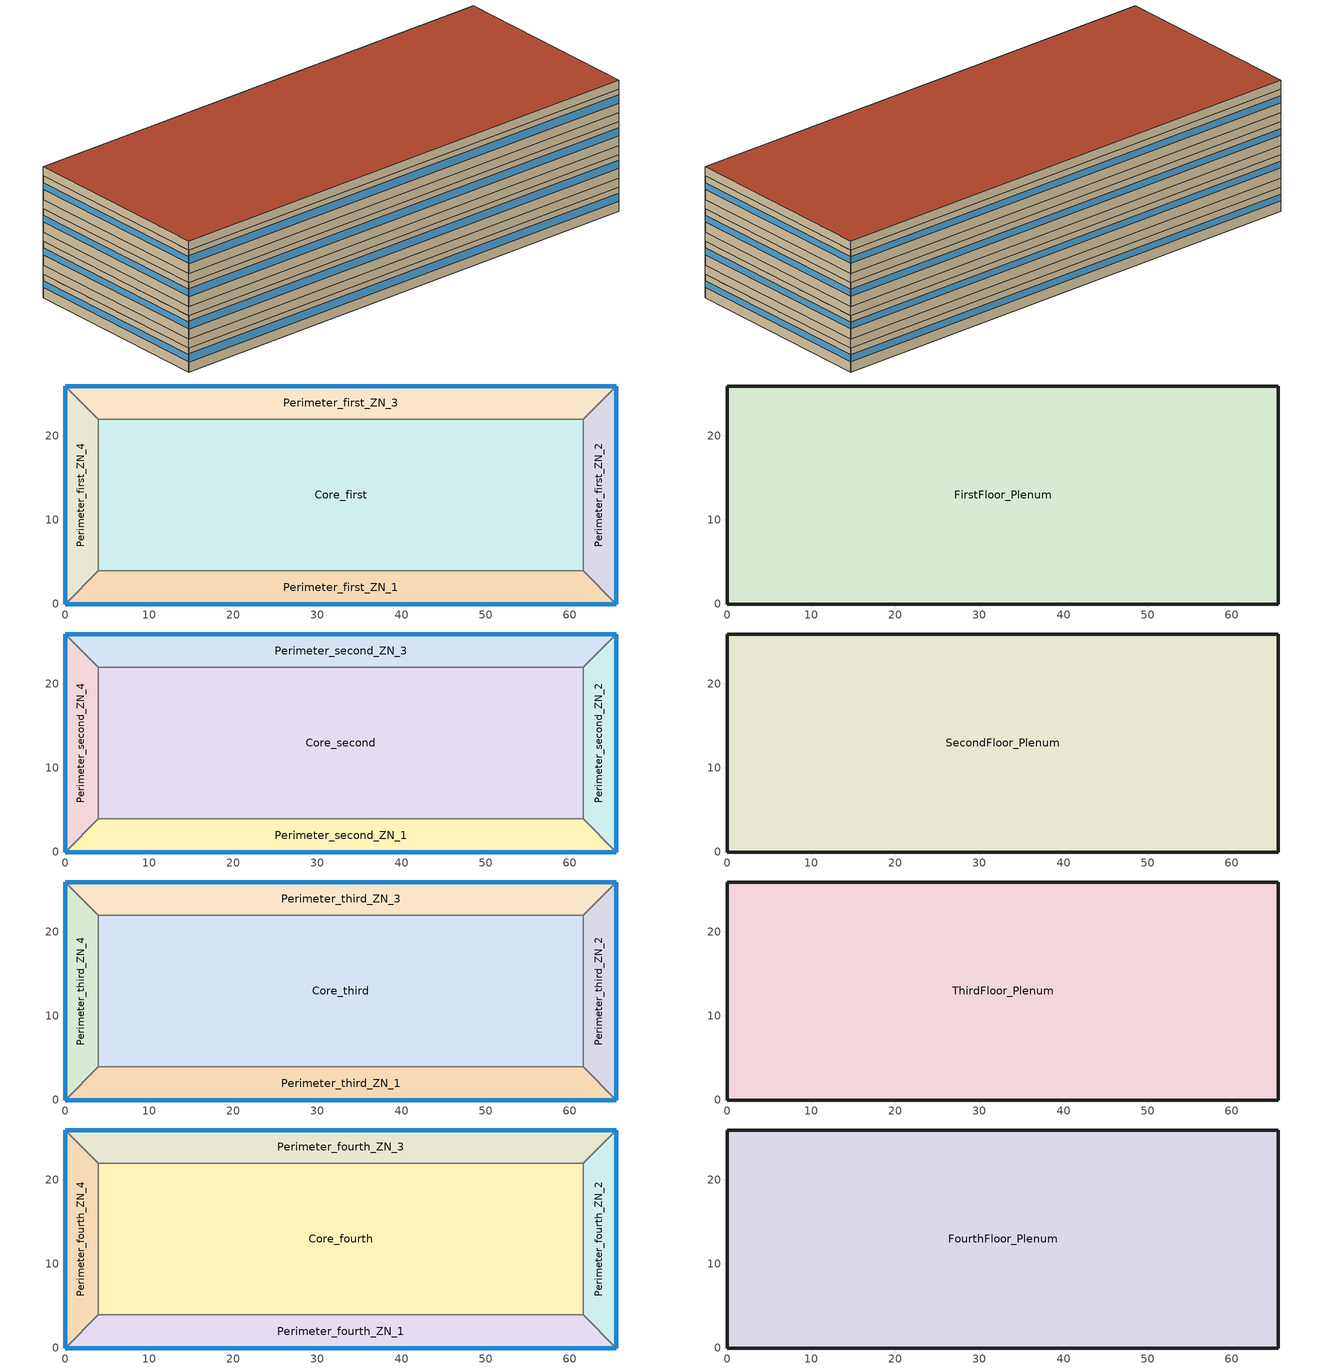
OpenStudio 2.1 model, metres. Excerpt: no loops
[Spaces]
Core_first
 floor ground: 61.57,21.95 61.57,3.96 3.96,3.96 3.96,21.95 z0
 wall to Perimeter_first_ZN_2: 61.57,3.96 61.57,21.95 z0:3.05
 wall to Perimeter_first_ZN_4: 3.96,21.95 3.96,3.96 z0:3.05
 wall to Perimeter_first_ZN_1: 3.96,3.96 61.57,3.96 z0:3.05
 wall to Perimeter_first_ZN_3: 61.57,21.95 3.96,21.95 z0:3.05
Perimeter_first_ZN_4
 floor ground: 0,25.91 3.96,21.95 3.96,3.96 0,0 z0
 wall outside: 0,25.91 0,0 z0:3.05
 wall to Perimeter_first_ZN_1: 0,0 3.96,3.96 z0:3.05
 wall to Perimeter_first_ZN_3: 3.96,21.95 0,25.91 z0:3.05
 window (Window U-0.520581734 and Window SHGC 0.487): 0,25.91 0,0 z1.34:2.19
Perimeter_first_ZN_1
 floor ground: 61.57,3.96 65.53,0 0,0 3.96,3.96 z0
 wall outside: 0,0 65.53,0 z0:3.05
 wall to Perimeter_first_ZN_2: 65.53,0 61.57,3.96 z0:3.05
 window (Window U-0.520581734 and Window SHGC 0.487): 0,0 65.53,0 z1.28:2.32
Perimeter_first_ZN_2
 floor ground: 65.53,25.91 65.53,0 61.57,3.96 61.57,21.95 z0
 wall outside: 65.53,0 65.53,25.91 z0:3.05
 wall to Perimeter_first_ZN_3: 65.53,25.91 61.57,21.95 z0:3.05
 window (Window U-0.520581734 and Window SHGC 0.487): 65.53,0 65.53,25.91 z1.34:2.19
Perimeter_first_ZN_3
 floor ground: 65.53,25.91 61.57,21.95 3.96,21.95 0,25.91 z0
 wall outside: 65.53,25.91 0,25.91 z0:3.05
 window (Window U-0.520581734 and Window SHGC 0.487): 65.53,25.91 0,25.91 z1.34:2.19
FirstFloor_Plenum
 floor to Perimeter_first_ZN_1: 61.57,3.96 65.53,0 0,0 3.96,3.96 z3.05
 floor to Perimeter_first_ZN_2: 65.53,25.91 65.53,0 61.57,3.96 61.57,21.95 z3.05
 floor to Perimeter_first_ZN_3: 65.53,25.91 61.57,21.95 3.96,21.95 0,25.91 z3.05
 floor to Perimeter_first_ZN_4: 0,25.91 3.96,21.95 3.96,3.96 0,0 z3.05
 floor to Core_first: 61.57,21.95 61.57,3.96 3.96,3.96 3.96,21.95 z3.05
 wall outside: 65.53,0 65.53,25.91 0,25.91 0,0 65.53,0 z3.05:4.21
Perimeter_second_ZN_3
 floor to FirstFloor_Plenum: 65.53,25.91 61.57,21.95 3.96,21.95 0,25.91 z4.21
 wall outside: 65.53,25.91 0,25.91 z4.21:7.25
 wall to Perimeter_second_ZN_2: 61.57,21.95 65.53,25.91 z4.21:7.25
 wall to Perimeter_second_ZN_4: 0,25.91 3.96,21.95 z4.21:7.25
 wall to Core_second: 3.96,21.95 61.57,21.95 z4.21:7.25
 window (Window U-0.520581734 and Window SHGC 0.487): 65.53,25.91 0,25.91 z5.55:6.4
Perimeter_second_ZN_4
 floor to FirstFloor_Plenum: 0,25.91 3.96,21.95 3.96,3.96 0,0 z4.21
 wall outside: 0,25.91 0,0 z4.21:7.25
 wall to Core_second: 3.96,3.96 3.96,21.95 z4.21:7.25
 wall to Perimeter_second_ZN_1: 0,0 3.96,3.96 z4.21:7.25
 window (Window U-0.520581734 and Window SHGC 0.487): 0,25.91 0,0 z5.55:6.4
Core_second
 floor to FirstFloor_Plenum: 61.57,21.95 61.57,3.96 3.96,3.96 3.96,21.95 z4.21
 wall to Perimeter_second_ZN_2: 61.57,3.96 61.57,21.95 z4.21:7.25
 wall to Perimeter_second_ZN_1: 3.96,3.96 61.57,3.96 z4.21:7.25
Perimeter_second_ZN_1
 floor to FirstFloor_Plenum: 61.57,3.96 65.53,0 0,0 3.96,3.96 z4.21
 wall outside: 0,0 65.53,0 z4.21:7.25
 wall to Perimeter_second_ZN_2: 65.53,0 61.57,3.96 z4.21:7.25
 window (Window U-0.520581734 and Window SHGC 0.487): 0,0 65.53,0 z5.49:6.52
Perimeter_second_ZN_2
 floor to FirstFloor_Plenum: 65.53,25.91 65.53,0 61.57,3.96 61.57,21.95 z4.21
 wall outside: 65.53,0 65.53,25.91 z4.21:7.25
 window (Window U-0.520581734 and Window SHGC 0.487): 65.53,0 65.53,25.91 z5.55:6.4
SecondFloor_Plenum
 floor to Perimeter_second_ZN_1: 61.57,3.96 65.53,0 0,0 3.96,3.96 z7.25
 floor to Perimeter_second_ZN_2: 65.53,25.91 65.53,0 61.57,3.96 61.57,21.95 z7.25
 floor to Perimeter_second_ZN_3: 65.53,25.91 61.57,21.95 3.96,21.95 0,25.91 z7.25
 floor to Perimeter_second_ZN_4: 0,25.91 3.96,21.95 3.96,3.96 0,0 z7.25
 floor to Core_second: 61.57,21.95 61.57,3.96 3.96,3.96 3.96,21.95 z7.25
 wall outside: 65.53,0 65.53,25.91 0,25.91 0,0 65.53,0 z7.25:8.41
Perimeter_third_ZN_1
 floor to SecondFloor_Plenum: 61.57,3.96 65.53,0 0,0 3.96,3.96 z8.41
 wall outside: 0,0 65.53,0 z8.41:11.46
 wall to Perimeter_third_ZN_2: 65.53,0 61.57,3.96 z8.41:11.46
 wall to Perimeter_third_ZN_4: 3.96,3.96 0,0 z8.41:11.46
 wall to Core_third: 61.57,3.96 3.96,3.96 z8.41:11.46
 window (Window U-0.520581734 and Window SHGC 0.487): 0,0 65.53,0 z9.69:10.73
Perimeter_third_ZN_2
 floor to SecondFloor_Plenum: 65.53,25.91 65.53,0 61.57,3.96 61.57,21.95 z8.41
 wall outside: 65.53,0 65.53,25.91 z8.41:11.46
 wall to Core_third: 61.57,21.95 61.57,3.96 z8.41:11.46
 wall to Perimeter_third_ZN_3: 65.53,25.91 61.57,21.95 z8.41:11.46
 window (Window U-0.520581734 and Window SHGC 0.487): 65.53,0 65.53,25.91 z9.75:10.61
Perimeter_third_ZN_3
 floor to SecondFloor_Plenum: 65.53,25.91 61.57,21.95 3.96,21.95 0,25.91 z8.41
 wall outside: 65.53,25.91 0,25.91 z8.41:11.46
 wall to Perimeter_third_ZN_4: 0,25.91 3.96,21.95 z8.41:11.46
 wall to Core_third: 3.96,21.95 61.57,21.95 z8.41:11.46
 window (Window U-0.520581734 and Window SHGC 0.487): 65.53,25.91 0,25.91 z9.75:10.61
Perimeter_third_ZN_4
 floor to SecondFloor_Plenum: 0,25.91 3.96,21.95 3.96,3.96 0,0 z8.41
 wall outside: 0,25.91 0,0 z8.41:11.46
 wall to Core_third: 3.96,3.96 3.96,21.95 z8.41:11.46
 window (Window U-0.520581734 and Window SHGC 0.487): 0,25.91 0,0 z9.75:10.61
Core_third
 floor to SecondFloor_Plenum: 61.57,21.95 61.57,3.96 3.96,3.96 3.96,21.95 z8.41
ThirdFloor_Plenum
 floor to Perimeter_third_ZN_1: 61.57,3.96 65.53,0 0,0 3.96,3.96 z11.46
 floor to Perimeter_third_ZN_2: 65.53,25.91 65.53,0 61.57,3.96 61.57,21.95 z11.46
 floor to Perimeter_third_ZN_3: 65.53,25.91 61.57,21.95 3.96,21.95 0,25.91 z11.46
 floor to Perimeter_third_ZN_4: 0,25.91 3.96,21.95 3.96,3.96 0,0 z11.46
 floor to Core_third: 61.57,21.95 61.57,3.96 3.96,3.96 3.96,21.95 z11.46
 wall outside: 65.53,0 65.53,25.91 0,25.91 0,0 65.53,0 z11.46:12.62
Perimeter_fourth_ZN_1
 floor to ThirdFloor_Plenum: 61.57,3.96 65.53,0 0,0 3.96,3.96 z12.62
 wall outside: 0,0 65.53,0 z12.62:15.67
 wall to Perimeter_fourth_ZN_2: 65.53,0 61.57,3.96 z12.62:15.67
 wall to Perimeter_fourth_ZN_4: 3.96,3.96 0,0 z12.62:15.67
 wall to Core_fourth: 61.57,3.96 3.96,3.96 z12.62:15.67
 window (Window U-0.520581734 and Window SHGC 0.487): 0,0 65.53,0 z13.9:14.93
Core_fourth
 floor to ThirdFloor_Plenum: 61.57,21.95 61.57,3.96 3.96,3.96 3.96,21.95 z12.62
 wall to Perimeter_fourth_ZN_2: 61.57,3.96 61.57,21.95 z12.62:15.67
 wall to Perimeter_fourth_ZN_4: 3.96,21.95 3.96,3.96 z12.62:15.67
 wall to Perimeter_fourth_ZN_3: 61.57,21.95 3.96,21.95 z12.62:15.67
Perimeter_fourth_ZN_2
 floor to ThirdFloor_Plenum: 65.53,25.91 65.53,0 61.57,3.96 61.57,21.95 z12.62
 wall outside: 65.53,0 65.53,25.91 z12.62:15.67
 wall to Perimeter_fourth_ZN_3: 65.53,25.91 61.57,21.95 z12.62:15.67
 window (Window U-0.520581734 and Window SHGC 0.487): 65.53,0 65.53,25.91 z13.96:14.81
Perimeter_fourth_ZN_3
 floor to ThirdFloor_Plenum: 65.53,25.91 61.57,21.95 3.96,21.95 0,25.91 z12.62
 wall outside: 65.53,25.91 0,25.91 z12.62:15.67
 wall to Perimeter_fourth_ZN_4: 0,25.91 3.96,21.95 z12.62:15.67
 window (Window U-0.520581734 and Window SHGC 0.487): 65.53,25.91 0,25.91 z13.96:14.81
Perimeter_fourth_ZN_4
 floor to ThirdFloor_Plenum: 0,25.91 3.96,21.95 3.96,3.96 0,0 z12.62
 wall outside: 0,25.91 0,0 z12.62:15.67
 window (Window U-0.520581734 and Window SHGC 0.487): 0,25.91 0,0 z13.96:14.81
FourthFloor_Plenum
 floor to Perimeter_fourth_ZN_1: 61.57,3.96 65.53,0 0,0 3.96,3.96 z15.67
 floor to Perimeter_fourth_ZN_2: 65.53,25.91 65.53,0 61.57,3.96 61.57,21.95 z15.67
 floor to Perimeter_fourth_ZN_3: 65.53,25.91 61.57,21.95 3.96,21.95 0,25.91 z15.67
 floor to Perimeter_fourth_ZN_4: 0,25.91 3.96,21.95 3.96,3.96 0,0 z15.67
 floor to Core_fourth: 61.57,21.95 61.57,3.96 3.96,3.96 3.96,21.95 z15.67
 wall outside: 65.53,0 65.53,25.91 0,25.91 0,0 65.53,0 z15.67:16.82
 roof outside: 65.53,0 65.53,25.91 0,25.91 0,0 z16.82
[Site]
Miami Intl Ap: Latitude {deg}=25.82; Longitude {deg}=-80.3; Time Zone {hr}=-5; Elevation {m}=11
[ClimateZones]
Climate Zone Institution Name 1=ASHRAE; Climate Zone Document Name 1=ANSI/ASHRAE Standard 169; Climate Zone Document Year 1=2006; Climate Zone Value 1=1A; Climate Zone Institution Name 2=CEC; Climate Zone Document Name 2=California Climate Zone Descriptions; Climate Zone Document Year 2=1995
[Building]
90.1-2004-CollegeUniversity-ASHRAE 169-2006-1A: Default Construction Set=90.1-2004-College/University-ASHRAE169-2006-1A adj ext wall insulation adj roof insulation
[SizingPeriod:DesignDay] Sky Clearness=0; Snow Indicator=0; Day of Month=21; Daylight Saving Time Indicator=0; Humidity Indicating Type=WetBulb; Dry-Bulb Temperature Range Modifier Type=DefaultMultipliers
Name | Maximum Dry-Bulb Temperature {C} | Daily Dry-Bulb Temperature Range {deltaC} | Humidity Indicating Conditions at Maximum Dry-Bulb | Barometric Pressure {Pa} | Wind Speed {m/s} | Wind Direction {deg} | Month | Day Type | Solar Model Indicator | ASHRAE Taub | ASHRAE Taud
Chicago Ohare Intl Ap Ann Clg .4% Condns DB=>MWB | 33.3 | 10.5 | 23.7 | 31000 | 5.2 | 230 | 7 | SummerDesignDay | ASHRAETau | 0.455 | 2.05
Chicago Ohare Intl Ap Ann Htg 99.6% Condns DB | -20 | 0 | -20 | 98934 | 4.9 | 270 | 1 | WinterDesignDay | ASHRAEClearSky
[Construction]
Typical Insulated Exterior Mass Wall R-2.44: 1IN Stucco, 8IN CONCRETE HW RefBldg, Typical Insulation R-0.05, 1/2IN Gypsum
Typical Insulated Exterior Mass Floor: Typical Insulation R-12.4, 4 in. Normalweight Concrete Floor, Typical Carpet Pad
Typical Interior Wall: G01 13mm gypsum board, G01 13mm gypsum board
Typical Interior Floor: 100mm Normalweight concrete floor, CP02 CARPET PAD
Typical Interior Ceiling: CP02 CARPET PAD, 100mm Normalweight concrete floor
Typical Insulated Basement Mass Wall: 8 in. Concrete Block Basement Wall
U 1.22 SHGC 0.25 Sgl Elec Ref Colored 6mm: ECREF-1 COLORED 6MM
Typical Insulated Metal Door: F08 Metal surface, Typical Insulation
Typical Overhead Door: Typical Insulation
U 1.98 SHGC 0.36 Sgl Ref-B-H Clr 6mm: REF B CLEAR HI 6MM
Typical Interior Window: Clear 3mm
Typical Interior Door; Typical Interior Partition: G05 25mm wood
InteriorFurnishings: Std Wood 6inch, 8IN CONCRETE HW RefBldg
ext-slab-mass: HW CONCRETE, CP02 CARPET PAD
Typical IEAD Roof R-11.36 adj roof insulation: Roof Membrane, Typical Insulation R-10.25_R-value 23.89470064 (ft^2*h*R/Btu), Metal Roof Surface
Window U-0.520581734 and Window SHGC 0.487: Simple Glazing Material U-0.520581734 and SHGC 0.487
[DefaultConstructionSet]
90.1-2004-College/University-ASHRAE169-2006-1A adj ext wall insulation adj roof insulation: Default Exterior Surface Constructions=Default Surface Constructions 1 adj ext wall insulation adj roof insulation; Default Interior Surface Constructions=Default Surface Constructions 2; Default Ground Contact Surface Constructions=Default Surface Constructions 3; Default Exterior SubSurface Constructions=Default Sub Surface Constructions 1; Default Interior SubSurface Constructions=Default Sub Surface Constructions 2; Interior Partition Construction=Typical Interior Partition
[DefaultSurfaceConstructions]
Name | Floor Construction | Wall Construction | Roof Ceiling Construction
Default Surface Constructions 2 | Typical Interior Floor | Typical Interior Wall | Typical Interior Ceiling
Default Surface Constructions 3 | ext-slab-mass | Typical Insulated Basement Mass Wall
Default Surface Constructions 1 adj ext wall insulation adj roof insulation | Typical Insulated Exterior Mass Floor | Typical Insulated Exterior Mass Wall R-2.44 | Typical IEAD Roof R-11.36 adj roof insulation
[DefaultSubSurfaceConstructions]
Name | Fixed Window Construction | Operable Window Construction | Door Construction | Overhead Door Construction | Skylight Construction | Tubular Daylight Dome Construction | Tubular Daylight Diffuser Construction
Default Sub Surface Constructions 1 | U 1.22 SHGC 0.25 Sgl Elec Ref Colored 6mm | U 1.22 SHGC 0.25 Sgl Elec Ref Colored 6mm | Typical Insulated Metal Door | Typical Overhead Door | U 1.98 SHGC 0.36 Sgl Ref-B-H Clr 6mm | Typical Interior Window | Typical Interior Window
Default Sub Surface Constructions 2 | Typical Interior Window | Typical Interior Window | Typical Interior Door
[Material]
Name | Roughness | Thickness {m} | Conductivity {W/m-K} | Density {kg/m3} | Specific Heat {J/kg-K} | Solar Absorptance | Visible Absorptance
Roof Membrane | VeryRough | 0.0095 | 0.16 | 1121.29 | 1460 | 0.77
Metal Roof Surface; F08 Metal surface | Smooth | 0.0008 | 45.28 | 7824 | 500
4 in. Normalweight Concrete Floor | MediumRough | 0.1016 | 2.31 | 2322 | 832
G01 13mm gypsum board | Smooth | 0.0127 | 0.16 | 800 | 1090 |  | 0.5
100mm Normalweight concrete floor | MediumSmooth | 0.1016 | 2.31 | 2322 | 832
8 in. Concrete Block Basement Wall | MediumRough | 0.2032 | 1.326 | 1842 | 912
G05 25mm wood | MediumSmooth | 0.0254 | 0.15 | 608 | 1630 | 0.5 | 0.5
Std Wood 6inch | MediumSmooth | 0.15 | 0.12 | 540 | 1210
1IN Stucco | Smooth | 0.0253 | 0.6918 | 1858 | 837 |  | 0.92
8IN CONCRETE HW RefBldg | Rough | 0.2032 | 1.311 | 2240 | 836.799
1/2IN Gypsum | Smooth | 0.0127 | 0.16 | 784.9 | 830 | 0.4 | 0.4
HW CONCRETE | Rough | 0.1016 | 1.31125 | 2240 | 837.36
[Material:NoMass]
Name | Roughness | Thermal Resistance {m2-K/W} | Visible Absorptance
Typical Carpet Pad | Smooth | 0.21648 | 0.8
CP02 CARPET PAD | VeryRough | 0.21648 | 0.8
Typical Insulation | Smooth | 0.0282222
Typical Insulation R-0.05 | Smooth | 0.00890096
Typical Insulation R-12.4 | Smooth | 2.18311
Typical Insulation R-10.25_R-value 23.89470064 (ft^2*h*R/Btu) | Smooth | 4.2081
[WindowMaterial:Glazing] Optical Data Type=SpectralAverage
Name | Thickness {m} | Solar Transmittance at Normal Incidence | Front Side Solar Reflectance at Normal Incidence | Back Side Solar Reflectance at Normal Incidence | Visible Transmittance at Normal Incidence | Front Side Visible Reflectance at Normal Incidence | Back Side Visible Reflectance at Normal Incidence | Back Side Infrared Hemispherical Emissivity
Clear 3mm | 0.003 | 0.837 | 0.075 | 0.075 | 0.898 | 0.081 | 0.081
ECREF-1 COLORED 6MM | 0.00599999 | 0.099 |  | 0.219 | 0.155 | 0.073 | 0.073
REF B CLEAR HI 6MM | 0.00599999 | 0.24 |  | 0.32 | 0.3 | 0.16 | 0.29 | 0.6
[WindowMaterial:SimpleGlazingSystem]
Simple Glazing Material U-0.520581734 and SHGC 0.487: U-Factor {W/m2-K}=2.956; Solar Heat Gain Coefficient=0.487
[DefaultScheduleSet]
College/University_WholeBuilding_Schedule_Set: Number of People Schedule=Occupancy_Schedule; People Activity Level Schedule=Activity_Schedule; Lighting Schedule=Lighting_Schedule; Electric Equipment Schedule=Equipment_Schedule; Infiltration Schedule=Infiltration_Schedule
[People:Definition]
College/University WholeBuilding - People Definition: Number of People Calculation Method=Area/Person; Space Floor Area per Person {m2/person}=6.967728; Fraction Radiant=0.3
[Lights:Definition]
College/University WholeBuilding - Lights Definition: Design Level Calculation Method=Watts/Area; Watts per Space Floor Area {W/m2}=20.1285; Fraction Radiant=0.7; Fraction Visible=0
[ElectricEquipment:Definition]
Name | Design Level Calculation Method | Watts per Space Floor Area {W/m2} | Fraction Radiant | Design Level {W}
College/University WholeBuilding -Electric Definition | Watts/Area | 8.07293 | 0.5
Elevator Fan | EquipmentLevel |  |  | 74.7252
Elevator Lift Motor | EquipmentLevel |  |  | 16055
Elevator Lights | EquipmentLevel |  |  | 88.9586
[InternalMass:Definition]
Internal Mass Definition 1: Construction=InteriorFurnishings; Design Level Calculation Method=SurfaceArea/Area; Surface Area per Space Floor Area=2
[WaterUse:Equipment:Definition] Target Temperature Schedule=Mixed Water At Faucet Temp - 180F; Sensible Fraction Schedule=Fraction Sensible - 0.2 1; Latent Fraction Schedule=Fraction Latent - 0.05 1
Name | Peak Flow Rate {m3/s}
Core 0.18 gal/min | 1.13562e-05
Perimeter 0.042 gal/min | 2.64979e-06
Perimeter 0.015 gal/min | 9.46353e-07
[DesignSpecification:OutdoorAir]
189.1-2009 - Office - WholeBuilding - Md Office - CZ4-8 Ventilation 1: Outdoor Air Method=Sum; Outdoor Air Flow per Person {m3/s-person}=0.00943895
[Exterior:Lights:Definition]
Exterior Lights Definition 1: Design Level {W}=14385
[Exterior:Lights]
NonDimming Exterior Lights Def: Exterior Lights Definition=Exterior Lights Definition 1; Schedule=Always On Discrete; Control Option=AstronomicalClock
[ThermalZone] Use Ideal Air Loads=No
Name | Thermostat
Core_first_ZN | Thermostat Setpoint Dual Setpoint 1
Core_second_ZN | Thermostat Setpoint Dual Setpoint 3
SecondFloor_Plenum_ZN; ThirdFloor_Plenum_ZN; FourthFloor_Plenum_ZN; FirstFloor_Plenum_ZN
Perimeter_first_ZN_1_ZN | Thermostat Setpoint Dual Setpoint 5
Perimeter_first_ZN_2_ZN | Thermostat Setpoint Dual Setpoint 6
Perimeter_first_ZN_3_ZN | Thermostat Setpoint Dual Setpoint 7
Perimeter_first_ZN_4_ZN | Thermostat Setpoint Dual Setpoint 8
Perimeter_second_ZN_1_ZN | Thermostat Setpoint Dual Setpoint 13
Core_third_ZN | Thermostat Setpoint Dual Setpoint 4
Core_fourth_ZN | Thermostat Setpoint Dual Setpoint 2
Perimeter_second_ZN_2_ZN | Thermostat Setpoint Dual Setpoint 14
Perimeter_second_ZN_3_ZN | Thermostat Setpoint Dual Setpoint 15
Perimeter_second_ZN_4_ZN | Thermostat Setpoint Dual Setpoint 16
Perimeter_third_ZN_1_ZN | Thermostat Setpoint Dual Setpoint 17
Perimeter_third_ZN_2_ZN | Thermostat Setpoint Dual Setpoint 18
Perimeter_third_ZN_3_ZN | Thermostat Setpoint Dual Setpoint 19
Perimeter_third_ZN_4_ZN | Thermostat Setpoint Dual Setpoint 20
Perimeter_fourth_ZN_1_ZN | Thermostat Setpoint Dual Setpoint 9
Perimeter_fourth_ZN_2_ZN | Thermostat Setpoint Dual Setpoint 10
Perimeter_fourth_ZN_3_ZN | Thermostat Setpoint Dual Setpoint 11
Perimeter_fourth_ZN_4_ZN | Thermostat Setpoint Dual Setpoint 12
[Sizing:Zone] Zone Cooling Design Supply Air Temperature Input Method=SupplyAirTemperature; Zone Cooling Design Supply Air Temperature {C}=14; Zone Cooling Design Supply Air Temperature Difference {deltaC}=11.11; Zone Heating Design Supply Air Temperature Input Method=SupplyAirTemperature; Zone Heating Design Supply Air Temperature {C}=40; Zone Heating Design Supply Air Temperature Difference {deltaC}=11.11; Zone Cooling Design Supply Air Humidity Ratio {kg-H2O/kg-air}=0.0085; Zone Heating Design Supply Air Humidity Ratio {kg-H2O/kg-air}=0.008; Cooling Design Air Flow Method=DesignDay; Heating Design Air Flow Method=DesignDay; Account for Dedicated Outdoor Air System=No; Dedicated Outdoor Air System Control Strategy=NeutralSupplyAir; Dedicated Outdoor Air Low Setpoint Temperature for Design {C}=autosize; Dedicated Outdoor Air High Setpoint Temperature for Design {C}=autosize
SecondFloor_Plenum_ZN; ThirdFloor_Plenum_ZN; FourthFloor_Plenum_ZN; FirstFloor_Plenum_ZN
[SpaceType]
Name | Default Schedule Set | Design Specification Outdoor Air Object
College/University WholeBuilding | College/University_WholeBuilding_Schedule_Set | 189.1-2009 - Office - WholeBuilding - Md Office - CZ4-8 Ventilation 1
Plenum Space Type
[People]
College/University WholeBuilding - People: People Definition=College/University WholeBuilding - People Definition; Space or SpaceType=College/University WholeBuilding
[Lights]
College/University WholeBuilding - Lights: Lights Definition=College/University WholeBuilding - Lights Definition; Space or SpaceType=College/University WholeBuilding
[ElectricEquipment]
Name | Electric Equipment Definition | Space or SpaceType | Schedule | Multiplier
College/University WholeBuilding - Electric Equip | College/University WholeBuilding -Electric Definition | College/University WholeBuilding
1 Elevator Lift Motor | Elevator Lift Motor | Core_first | College/University BLDG_ELEVATORS | 2
1 Elevator Fan | Elevator Fan | Core_first | College/University ELEV_LIGHT_FAN_SCH_24_7 | 2
1 Elevator Light | Elevator Lights | Core_first | College/University ELEV_LIGHT_FAN_SCH_24_7 | 2
[Space]
Name | Space Type | Thermal Zone | Part of Total Floor Area
Core_first | College/University WholeBuilding | Core_first_ZN
Perimeter_first_ZN_4 | College/University WholeBuilding | Perimeter_first_ZN_4_ZN
Perimeter_second_ZN_3 | College/University WholeBuilding | Perimeter_second_ZN_3_ZN
Perimeter_second_ZN_4 | College/University WholeBuilding | Perimeter_second_ZN_4_ZN
Perimeter_third_ZN_1 | College/University WholeBuilding | Perimeter_third_ZN_1_ZN
Perimeter_third_ZN_2 | College/University WholeBuilding | Perimeter_third_ZN_2_ZN
Perimeter_third_ZN_3 | College/University WholeBuilding | Perimeter_third_ZN_3_ZN
Perimeter_third_ZN_4 | College/University WholeBuilding | Perimeter_third_ZN_4_ZN
Perimeter_fourth_ZN_1 | College/University WholeBuilding | Perimeter_fourth_ZN_1_ZN
Core_second | College/University WholeBuilding | Core_second_ZN
Core_third | College/University WholeBuilding | Core_third_ZN
Core_fourth | College/University WholeBuilding | Core_fourth_ZN
FirstFloor_Plenum | Plenum Space Type | FirstFloor_Plenum_ZN | No
SecondFloor_Plenum | Plenum Space Type | SecondFloor_Plenum_ZN | No
ThirdFloor_Plenum | Plenum Space Type | ThirdFloor_Plenum_ZN | No
FourthFloor_Plenum | Plenum Space Type | FourthFloor_Plenum_ZN | No
Perimeter_first_ZN_1 | College/University WholeBuilding | Perimeter_first_ZN_1_ZN
Perimeter_first_ZN_2 | College/University WholeBuilding | Perimeter_first_ZN_2_ZN
Perimeter_first_ZN_3 | College/University WholeBuilding | Perimeter_first_ZN_3_ZN
Perimeter_second_ZN_1 | College/University WholeBuilding | Perimeter_second_ZN_1_ZN
Perimeter_second_ZN_2 | College/University WholeBuilding | Perimeter_second_ZN_2_ZN
Perimeter_fourth_ZN_2 | College/University WholeBuilding | Perimeter_fourth_ZN_2_ZN
Perimeter_fourth_ZN_3 | College/University WholeBuilding | Perimeter_fourth_ZN_3_ZN
Perimeter_fourth_ZN_4 | College/University WholeBuilding | Perimeter_fourth_ZN_4_ZN
[InternalMass] Internal Mass Definition=Internal Mass Definition 1
Name | Space or SpaceType
Core_first Mass | Core_first
Core_fourth Mass | Core_fourth
Core_second Mass | Core_second
Core_third Mass | Core_third
Perimeter_first_ZN_1 Mass | Perimeter_first_ZN_1
Perimeter_first_ZN_2 Mass | Perimeter_first_ZN_2
Perimeter_first_ZN_3 Mass | Perimeter_first_ZN_3
Perimeter_third_ZN_4 Mass | Perimeter_third_ZN_4
Perimeter_third_ZN_3 Mass | Perimeter_third_ZN_3
Perimeter_third_ZN_2 Mass | Perimeter_third_ZN_2
Perimeter_third_ZN_1 Mass | Perimeter_third_ZN_1
Perimeter_second_ZN_4 Mass | Perimeter_second_ZN_4
Perimeter_second_ZN_3 Mass | Perimeter_second_ZN_3
Perimeter_second_ZN_2 Mass | Perimeter_second_ZN_2
Perimeter_second_ZN_1 Mass | Perimeter_second_ZN_1
Perimeter_fourth_ZN_4 Mass | Perimeter_fourth_ZN_4
Perimeter_fourth_ZN_3 Mass | Perimeter_fourth_ZN_3
Perimeter_fourth_ZN_2 Mass | Perimeter_fourth_ZN_2
Perimeter_fourth_ZN_1 Mass | Perimeter_fourth_ZN_1
Perimeter_first_ZN_4 Mass | Perimeter_first_ZN_4
[SpaceInfiltration:DesignFlowRate] Design Flow Rate Calculation Method=Flow/ExteriorArea; Constant Term Coefficient=0; Temperature Term Coefficient=0; Velocity Term Coefficient=0.224; Velocity Squared Term Coefficient=0
Name | Space or SpaceType | Schedule | Flow per Exterior Surface Area {m3/s-m2}
FirstFloor_Plenum Infiltration | FirstFloor_Plenum | Always On Discrete | 0.00102523
SecondFloor_Plenum Infiltration | SecondFloor_Plenum | Always On Discrete | 0.00102523
ThirdFloor_Plenum Infiltration | ThirdFloor_Plenum | Always On Discrete | 0.00102523
FourthFloor_Plenum Infiltration | FourthFloor_Plenum | Always On Discrete | 0.00011159
Perimeter_first_ZN_1 Infiltration | Perimeter_first_ZN_1 | Infiltration_Schedule | 0.00102523
Perimeter_first_ZN_2 Infiltration | Perimeter_first_ZN_2 | Infiltration_Schedule | 0.00102523
Perimeter_first_ZN_3 Infiltration | Perimeter_first_ZN_3 | Infiltration_Schedule | 0.00102523
Perimeter_first_ZN_4 Infiltration | Perimeter_first_ZN_4 | Infiltration_Schedule | 0.00102523
Perimeter_second_ZN_1 Infiltration | Perimeter_second_ZN_1 | Infiltration_Schedule | 0.00102523
Perimeter_second_ZN_2 Infiltration | Perimeter_second_ZN_2 | Infiltration_Schedule | 0.00102523
Perimeter_second_ZN_3 Infiltration | Perimeter_second_ZN_3 | Infiltration_Schedule | 0.00102523
Perimeter_second_ZN_4 Infiltration | Perimeter_second_ZN_4 | Infiltration_Schedule | 0.00102523
Perimeter_third_ZN_1 Infiltration | Perimeter_third_ZN_1 | Infiltration_Schedule | 0.00102523
Perimeter_third_ZN_2 Infiltration | Perimeter_third_ZN_2 | Infiltration_Schedule | 0.00102523
Perimeter_third_ZN_3 Infiltration | Perimeter_third_ZN_3 | Infiltration_Schedule | 0.00102523
Perimeter_third_ZN_4 Infiltration | Perimeter_third_ZN_4 | Infiltration_Schedule | 0.00102523
Perimeter_fourth_ZN_1 Infiltration | Perimeter_fourth_ZN_1 | Infiltration_Schedule | 0.00102523
Perimeter_fourth_ZN_2 Infiltration | Perimeter_fourth_ZN_2 | Infiltration_Schedule | 0.00102523
Perimeter_fourth_ZN_3 Infiltration | Perimeter_fourth_ZN_3 | Infiltration_Schedule | 0.00102523
Perimeter_fourth_ZN_4 Infiltration | Perimeter_fourth_ZN_4 | Infiltration_Schedule | 0.00102523
[ThermostatSetpoint:DualSetpoint] Heating Setpoint Temperature Schedule=HTGSETP_SCH_NO_OPTIMUM; Cooling Setpoint Temperature Schedule=CLGSETP_SCH_NO_OPTIMUM
Thermostat Setpoint Dual Setpoint 1; Thermostat Setpoint Dual Setpoint 2; Thermostat Setpoint Dual Setpoint 3; Thermostat Setpoint Dual Setpoint 4; Thermostat Setpoint Dual Setpoint 5; Thermostat Setpoint Dual Setpoint 6; Thermostat Setpoint Dual Setpoint 7; Thermostat Setpoint Dual Setpoint 8; Thermostat Setpoint Dual Setpoint 9; Thermostat Setpoint Dual Setpoint 10; Thermostat Setpoint Dual Setpoint 11; Thermostat Setpoint Dual Setpoint 12; Thermostat Setpoint Dual Setpoint 13; Thermostat Setpoint Dual Setpoint 14; Thermostat Setpoint Dual Setpoint 15; Thermostat Setpoint Dual Setpoint 16; Thermostat Setpoint Dual Setpoint 17; Thermostat Setpoint Dual Setpoint 18; Thermostat Setpoint Dual Setpoint 19; Thermostat Setpoint Dual Setpoint 20
[WaterUse:Equipment]
Name | Water Use Equipment Definition | Space | Flow Rate Fraction Schedule
Water Use Equipment 1 | Core 0.18 gal/min
Water Use Equipment 2 | Perimeter 0.042 gal/min
Water Use Equipment 3 | Perimeter 0.015 gal/min
Laundry Service Water Use 2.8gal/min | Perimeter 0.042 gal/min | Core_first | SWH_SCH
Laundry Service Water Use 2.8gal/min1; Laundry Service Water Use 2.8gal/min2; Laundry Service Water Use 2.8gal/min3 | Perimeter 0.042 gal/min |  | SWH_SCH
Water Fixture; Water Fixture 11 | Core 0.18 gal/min | Core_first | SWH_SCH
Water Fixture 1; Water Fixture 12 | Core 0.18 gal/min | Core_second | SWH_SCH
Water Fixture 2; Water Fixture 13 | Core 0.18 gal/min | Core_third | SWH_SCH
Water Fixture 3; Water Fixture 14 | Core 0.18 gal/min | Core_fourth | SWH_SCH
Water Fixture 4; Water Fixture 15 | Perimeter 0.042 gal/min | Perimeter_first_ZN_1 | SWH_SCH
Water Fixture 5; Water Fixture 16 | Perimeter 0.015 gal/min | Perimeter_first_ZN_2 | SWH_SCH
Water Fixture 6; Water Fixture 17 | Perimeter 0.042 gal/min | Perimeter_first_ZN_3 | SWH_SCH
Water Fixture 7; Water Fixture 18 | Perimeter 0.015 gal/min | Perimeter_first_ZN_4 | SWH_SCH
Water Fixture 8 | Perimeter 0.042 gal/min | Perimeter_second_ZN_1 | SWH_SCH
Water Fixture 9 | Perimeter 0.015 gal/min | Perimeter_second_ZN_2 | SWH_SCH
Water Fixture 10 | Perimeter 0.042 gal/min | Perimeter_second_ZN_3 | SWH_SCH
[Schedule:Ruleset]
Name | Default Day Schedule | Summer Design Day Schedule | Winter Design Day Schedule
Occupancy_Schedule | Schedule Day 1 | Schedule Day 5 | Schedule Day 6
Lighting_Schedule | Schedule Day 4 | Schedule Day 8 | Schedule Day 9
Activity_Schedule | Schedule Day 11 | Schedule Day 14 | Schedule Day 13
Equipment_Schedule | Schedule Day 12 | Schedule Day 16 | Schedule Day 17
Infiltration_Schedule | Schedule Day 19 | Schedule Day 23 | Schedule Day 24
Mixed Water At Faucet Temp - 180F | Schedule Day 22
Fraction Sensible - 0.2 1 | Schedule Day 25
Fraction Latent - 0.05 1 | Schedule Day 26
College/University BLDG_ELEVATORS | Schedule Day 27 | Schedule Day 31 | Schedule Day 32
College/University ELEV_LIGHT_FAN_SCH_24_7 | Schedule Day 33 | Schedule Day 35 | Schedule Day 36
CLGSETP_SCH_NO_OPTIMUM | Schedule Day 34 | Schedule Day 40 | Schedule Day 41
HTGSETP_SCH_NO_OPTIMUM | Schedule Day 39 | Schedule Day 45 | Schedule Day 46
SWH_SCH | Schedule Day 51 | Schedule Day 54 | Schedule Day 55
[Schedule:Day]
Schedule Day 1; Schedule Day 2; Schedule Day 6; Schedule Day 9; Schedule Day 17; Schedule Day 27; Schedule Day 29; Schedule Day 32; Schedule Day 52: 24, 0, 0
Schedule Day 3: 8, 0, 0, 16, 0, 0.95, 21, 0, 0.15, 24, 0, 0
Schedule Day 5; Schedule Day 8; Schedule Day 16; Schedule Day 19; Schedule Day 20; Schedule Day 23; Schedule Day 33; Schedule Day 35; Schedule Day 36: 24, 0, 1
Schedule Day 4; Schedule Day 7: 24, 0, 0.18
Schedule Day 10: 7, 0, 0.18, 21, 0, 0.9, 24, 0, 0.18
Schedule Day 11; Schedule Day 13; Schedule Day 14: 24, 0, 123
Schedule Day 12; Schedule Day 15: 24, 0, 0.35
Schedule Day 18: 8, 0, 0.35, 17, 0, 0.95, 24, 0, 0.35
Schedule Day 21: 7, 0, 1, 21, 0, 0.25, 24, 0, 1
Schedule Day 24: 24, 0, 0.25
Schedule Day 22: 24, 0, 82.2
Schedule Day 25: 24, 0, 0.2
Schedule Day 26: 24, 0, 0.05
Schedule Day 28: 7, 0, 0, 8, 0, 0.16, 9, 0, 0.14, 10, 0, 0.21, 11, 0, 0.18, 12, 0, 0.25, 13, 0, 0.21, 14, 0, 0.13, 15, 0, 0.08, 16, 0, 0.04, 17, 0, 0.05, 18, 0, 0.06, 24, 0, 0
Schedule Day 31: 24, 0, 0.69
Schedule Day 30: 7, 0, 0, 8, 0, 0.35, 9, 0, 0.69, 10, 0, 0.43, 11, 0, 0.37, 12, 0, 0.43, 13, 0, 0.58, 14, 0, 0.48, 16, 0, 0.37, 17, 0, 0.46, 18, 0, 0.62, 19, 0, 0.12, 21, 0, 0.04, 24, 0, 0
Schedule Day 34; Schedule Day 41: 24, 0, 26.7
Schedule Day 37: 8, 0, 26.7, 13, 0, 24, 24, 0, 26.7
Schedule Day 38: 7, 0, 26.7, 22, 0, 24, 24, 0, 26.7
Schedule Day 40: 7, 0, 26.7, 8, 0, 25.7, 9, 0, 25, 22, 0, 24, 24, 0, 26.7
Schedule Day 39; Schedule Day 45: 24, 0, 15.6
Schedule Day 42: 8, 0, 15.6, 13, 0, 21, 24, 0, 15.6
Schedule Day 43: 7, 0, 15.6, 22, 0, 21, 24, 0, 15.6
Schedule Day 46: 7, 0, 15.6, 8, 0, 17.6, 9, 0, 19.6, 22, 0, 21, 24, 0, 15.6
Schedule Day 51: 8, 0, 0, 9, 0, 0.34, 10, 0, 0.6, 11, 0, 0.63, 12, 0, 0.72, 13, 0, 0.79, 14, 0, 0.83, 15, 0, 0.61, 16, 0, 0.65, 18, 0, 0.1, 19, 0, 0.19, 20, 0, 0.25, 24, 0, 0
Schedule Day 54: 7, 0, 0.05, 8, 0, 0.1, 9, 0, 0.34, 10, 0, 0.6, 11, 0, 0.63, 12, 0, 0.72, 13, 0, 0.79, 14, 0, 0.83, 15, 0, 0.61, 16, 0, 0.65, 18, 0, 0.1, 19, 0, 0.19, 20, 0, 0.25, 22, 0, 0.22, 23, 0, 0.12, 24, 0, 0.09
Schedule Day 55: 9, 0, 0.03, 13, 0, 0.05, 24, 0, 0.03
[Schedule:Rule]
Name | Schedule Ruleset | Rule Order | Day Schedule | Apply Saturday | Apply Monday | Apply Tuesday | Apply Wednesday | Apply Thursday | Apply Friday | Apply Sunday
Schedule Rule 1 | Occupancy_Schedule | 1 | Schedule Day 2 | Yes
Schedule Rule 2 | Occupancy_Schedule | 0 | Schedule Day 3 |  | Yes | Yes | Yes | Yes | Yes
Schedule Rule 3 | Lighting_Schedule | 1 | Schedule Day 7 | Yes
Schedule Rule 4 | Lighting_Schedule | 0 | Schedule Day 10 |  | Yes | Yes | Yes | Yes | Yes
Schedule Rule 5 | Equipment_Schedule | 1 | Schedule Day 15 | Yes
Schedule Rule 6 | Equipment_Schedule | 0 | Schedule Day 18 |  | Yes | Yes | Yes | Yes | Yes
Schedule Rule 7 | Infiltration_Schedule | 1 | Schedule Day 20 | Yes
Schedule Rule 8 | Infiltration_Schedule | 0 | Schedule Day 21 |  | Yes | Yes | Yes | Yes | Yes
Schedule Rule 9 | College/University BLDG_ELEVATORS | 2 | Schedule Day 28 | Yes
Schedule Rule 10 | College/University BLDG_ELEVATORS | 1 | Schedule Day 29 |  | No | No | No | No | No | Yes
Schedule Rule 11 | College/University BLDG_ELEVATORS | 0 | Schedule Day 30 |  | Yes | Yes | Yes | Yes | Yes
Schedule Rule 12 | CLGSETP_SCH_NO_OPTIMUM | 1 | Schedule Day 37 | Yes
Schedule Rule 13 | CLGSETP_SCH_NO_OPTIMUM | 0 | Schedule Day 38 |  | Yes | Yes | Yes | Yes | Yes
Schedule Rule 14 | HTGSETP_SCH_NO_OPTIMUM | 1 | Schedule Day 42 | Yes
Schedule Rule 15 | HTGSETP_SCH_NO_OPTIMUM | 0 | Schedule Day 43 |  | Yes | Yes | Yes | Yes | Yes
Schedule Rule 16 | SWH_SCH | 0 | Schedule Day 52 | Yes |  |  |  |  |  | Yes
[Schedule:Constant]
Always On Discrete: Value=1
